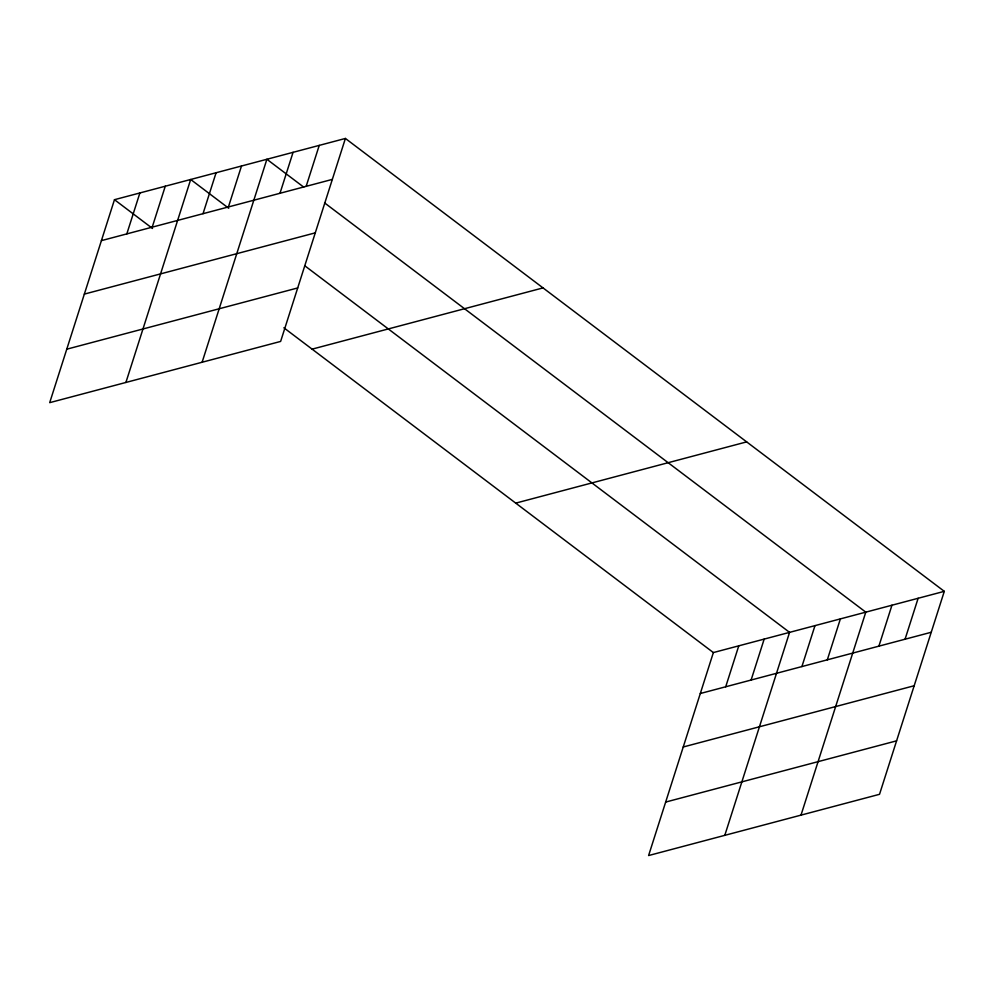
<?xml version="1.0" encoding="UTF-8"?>
<svg xmlns="http://www.w3.org/2000/svg" width="994" height="994" viewBox="0 0 994 994"><rect width="100%" height="100%" fill="white"/><g stroke="black" fill="none" stroke-linecap="round" stroke-linejoin="round"><path stroke-width="1.49" d="M345.403 138.452L114.472 199.695L49.7 402.657L280.631 341.427L345.403 138.452L944.3 591.343L879.528 794.305L648.597 855.548L713.369 652.573L944.3 591.343M126.81 233.901L139.881 192.96M152.219 227.154L165.277 186.226M125.903 382.454L190.686 179.492L228.732 208.268M203.024 213.685L216.083 172.745M228.421 206.951L241.492 166.01M202.117 362.238L266.889 159.276L303.717 187.12M279.997 193.271L293.068 152.33M306.164 186.325L319.236 145.397M725.707 686.779L738.766 645.839M751.104 680.045L764.175 639.105M724.8 835.333L789.571 632.37L304.847 265.82M801.909 666.564L814.981 625.636M827.319 659.83L840.377 618.902M801.002 815.13L865.786 612.155L324.591 202.9M878.895 646.15L891.953 605.222M905.062 639.217L918.133 598.276M101.413 240.635L332.344 179.392M84.341 294.1L315.272 232.857M66.76 349.192L297.691 287.949M312.116 349.142L543.047 287.9M515.737 503.126L746.668 441.883M700.298 693.514L931.241 632.271M683.238 746.991L914.169 685.748M665.657 802.071L896.588 740.841M114.472 199.695L152.529 228.471M283.874 327.796L713.369 652.573"/></g></svg>
